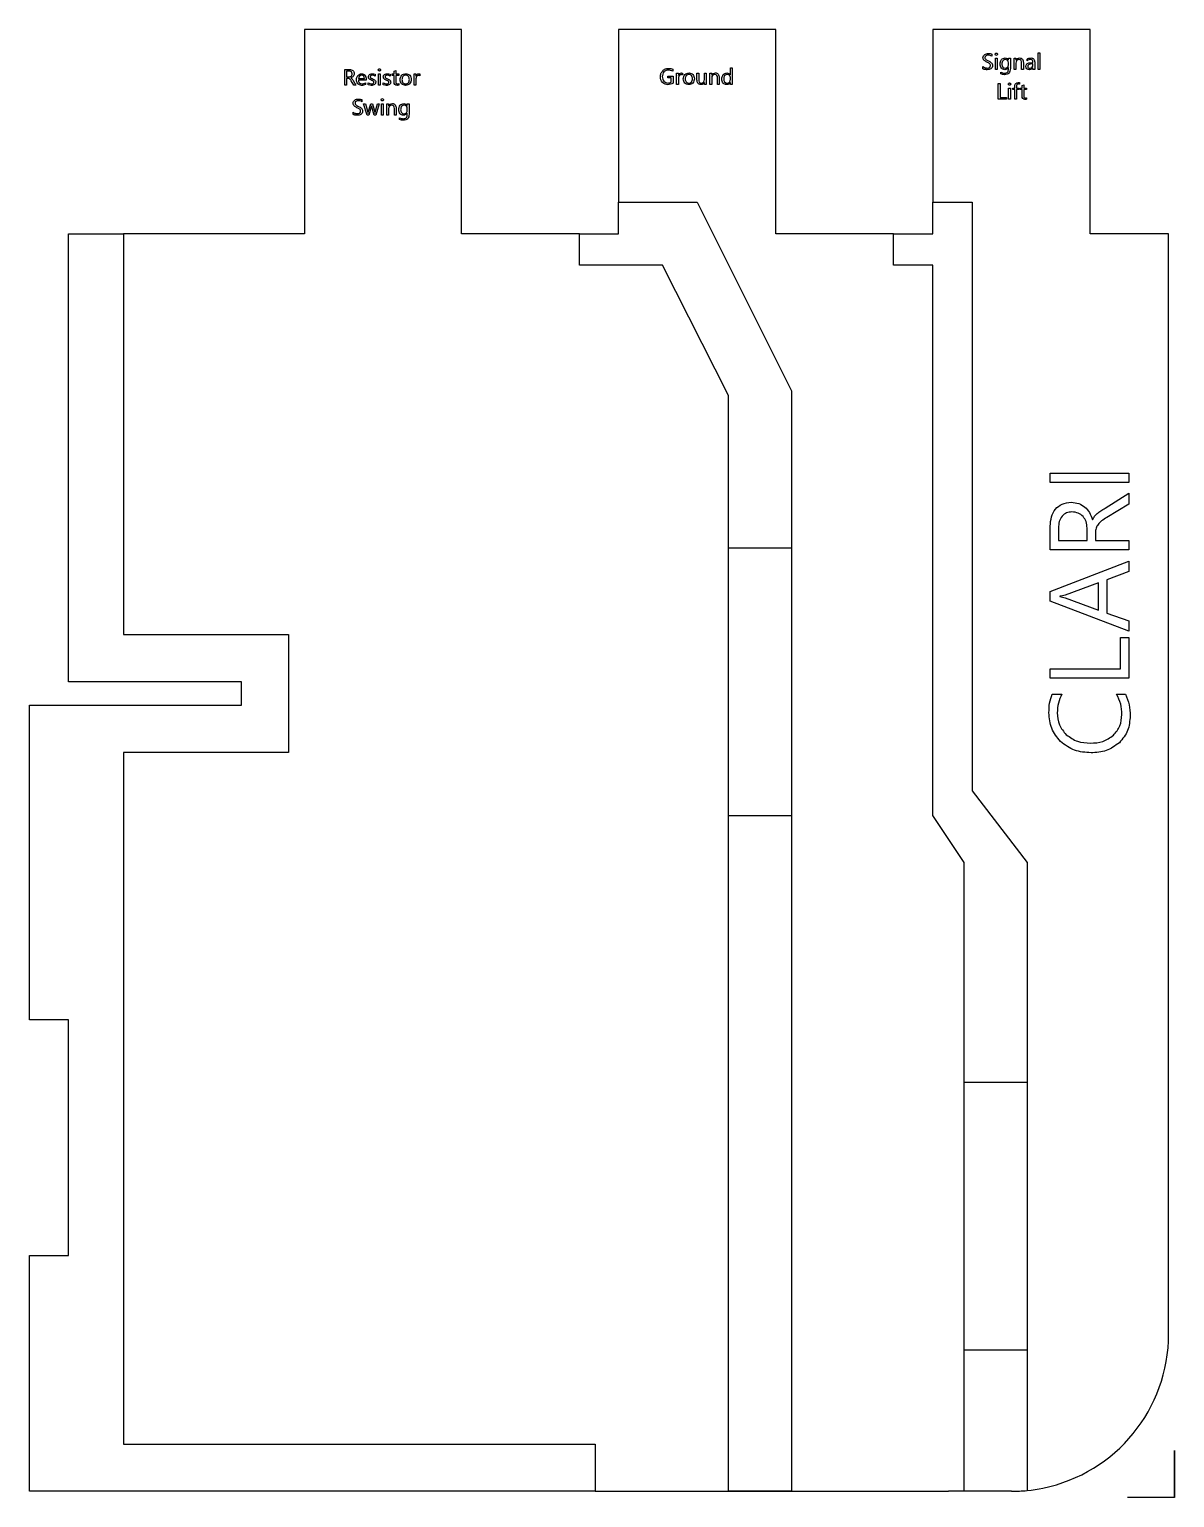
# Model space of a CAD drawing. Header units: millimetres. Extents: x 6 to 20.8, y 5.4 to 14.8.
# Drawn here: x 13.54 to 20.83, y 5.39 to 14.73 of the extents above; entities that cross this region are included whole.
import ezdxf

# ---------------------------------------------------------------- set-up
doc = ezdxf.new("R2010")
doc.units = ezdxf.units.MM
doc.layers.add('CUT', color=1, linetype='Continuous')
doc.layers.add('RASTER', color=82, linetype='Continuous')

msp = doc.modelspace()

# ---------------------------------------------------------------- linework, layer by layer
at = {"layer": 'CUT', "linetype": 'Continuous', "lineweight": 25}
for p, q in [((15.2898, 14.7314), (15.2898, 13.4314)), ((16.2898, 14.7314), (15.2898, 14.7314)), ((16.2898, 13.4314), (16.2898, 14.7314)), ((17.2898, 14.7314), (17.2898, 13.6314)), ((18.2898, 14.7314), (17.2898, 14.7314)), ((18.2898, 13.4314), (18.2898, 14.7314)), ((19.2898, 14.7314), (19.2898, 13.6314)), ((20.2898, 14.7314), (19.2898, 14.7314)), ((20.2898, 13.4314), (20.2898, 14.7314)), ((17.2898, 13.4314), (17.2898, 13.6314)), ((19.2898, 13.4314), (19.2898, 13.6314)), ((13.7898, 10.5814), (13.7898, 13.4314)), ((13.7898, 13.4314), (14.1398, 13.4314)), ((15.2898, 13.4314), (14.1398, 13.4314)), ((17.0398, 13.4314), (16.2898, 13.4314)), ((17.0398, 13.4314), (17.2898, 13.4314)), ((19.0398, 13.4314), (18.2898, 13.4314)), ((19.0398, 13.4314), (19.2898, 13.4314)), ((20.7898, 13.4314), (20.2898, 13.4314)), ((20.7898, 6.4314), (20.7898, 13.4314)), ((17.9898, 9.7314), (17.9898, 11.4314)), ((18.3898, 11.4314), (17.9898, 11.4314)), ((18.3898, 11.4314), (18.3898, 9.7314)), ((14.8898, 10.5814), (13.7898, 10.5814)), ((14.8898, 10.4314), (14.8898, 10.5814)), ((13.5398, 10.4314), (14.8898, 10.4314)), ((13.5398, 8.4314), (13.5398, 10.4314)), ((17.9898, 9.7314), (18.3898, 9.7314)), ((13.7898, 8.4314), (13.5398, 8.4314)), ((13.7898, 6.9314), (13.7898, 8.4314)), ((19.4898, 6.3314), (19.4898, 8.0314)), ((19.8898, 8.0314), (19.4898, 8.0314)), ((19.8898, 8.0314), (19.8898, 6.3314)), ((13.5398, 6.9314), (13.7898, 6.9314)), ((13.5398, 5.4314), (13.5398, 6.9314)), ((19.4898, 6.3314), (19.8898, 6.3314)), ((17.1398, 5.4314), (13.5398, 5.4314)), ((17.1398, 5.4314), (19.3898, 5.4314)), ((19.7898, 5.4314), (19.3898, 5.4314))]:
    msp.add_line(p, q, dxfattribs=at)
at = {"layer": 'CUT'}
for q in [(20.8282, 5.6911), (20.5282, 5.3911)]:
    msp.add_line((20.8282, 5.3911), q, dxfattribs=at)
at = {"layer": 'CUT', "linetype": 'Continuous', "lineweight": 25}
for start, end in [(281.53696, 0), (270, 281.53696)]:
    msp.add_arc((19.7898, 6.4314), 1, start, end, dxfattribs=at)
at = {"layer": 'RASTER', "linetype": 'Continuous', "lineweight": 25}
for p, q in [((19.6649, 14.5745), (19.6649, 14.5613)), ((19.9596, 14.4763), (19.9597, 14.582)), ((19.9597, 14.582), (19.9711, 14.582)), ((19.9711, 14.582), (19.9711, 14.4763)), ((17.6347, 14.4776), (17.6348, 14.4646)), ((18.0011, 14.4872), (18.0125, 14.4872)), ((18.0011, 14.443), (18.0011, 14.4872)), ((18.0125, 14.4872), (18.0126, 14.3815)), ((19.6085, 14.4804), (19.6085, 14.4942)), ((19.6875, 14.4764), (19.6875, 14.5478)), ((19.6875, 14.5478), (19.6989, 14.5478)), ((19.6989, 14.5478), (19.6989, 14.4764)), ((19.7716, 14.5477), (19.783, 14.5477)), ((19.7716, 14.5378), (19.7716, 14.5477)), ((19.7716, 14.5086), (19.7716, 14.5192)), ((19.7716, 14.4805), (19.7716, 14.4883)), ((19.783, 14.5477), (19.783, 14.4821)), ((19.8062, 14.5477), (19.8176, 14.5477)), ((19.8062, 14.4763), (19.8062, 14.5477)), ((19.8176, 14.5477), (19.8176, 14.5359)), ((19.8176, 14.5171), (19.8176, 14.4763)), ((19.854, 14.4763), (19.854, 14.517)), ((19.8654, 14.52), (19.8654, 14.4763)), ((19.8887, 14.531), (19.8887, 14.5427)), ((19.9053, 14.5186), (19.9267, 14.5216)), ((19.9267, 14.5124), (19.9094, 14.5101)), ((19.9267, 14.5053), (19.9267, 14.5124)), ((19.9267, 14.4763), (19.9267, 14.4875)), ((19.9381, 14.5227), (19.9381, 14.4763)), ((15.5466, 14.4763), (15.5764, 14.4763)), ((15.5466, 14.3763), (15.5466, 14.4763)), ((15.5583, 14.4657), (15.5583, 14.4295)), ((15.5743, 14.4657), (15.5583, 14.4657)), ((15.5583, 14.4295), (15.5742, 14.4295)), ((15.5583, 14.4189), (15.5583, 14.3763)), ((15.5679, 14.4189), (15.5583, 14.4189)), ((15.6043, 14.3763), (15.5876, 14.4044)), ((15.5995, 14.4064), (15.6182, 14.3763)), ((15.6839, 14.4092), (15.6334, 14.4092)), ((15.6336, 14.4189), (15.6721, 14.4189)), ((15.6789, 14.3922), (15.6789, 14.3815)), ((15.6839, 14.4152), (15.6839, 14.4092)), ((15.6968, 14.3789), (15.6968, 14.3912)), ((15.7409, 14.4462), (15.7409, 14.4346)), ((15.7618, 14.3763), (15.7618, 14.4477)), ((15.7618, 14.4477), (15.7732, 14.4477)), ((15.7732, 14.4477), (15.7732, 14.3763)), ((15.792, 14.3789), (15.792, 14.3912)), ((15.8361, 14.4462), (15.8361, 14.4346)), ((15.8484, 14.4477), (15.8606, 14.4477)), ((15.8484, 14.438), (15.8484, 14.4477)), ((15.8606, 14.438), (15.8484, 14.438)), ((15.8606, 14.4652), (15.8721, 14.4689)), ((15.8606, 14.4477), (15.8606, 14.4652)), ((15.8606, 14.3957), (15.8606, 14.438)), ((15.8721, 14.4689), (15.8721, 14.4477)), ((15.8721, 14.4477), (15.8901, 14.4477)), ((15.8721, 14.438), (15.8721, 14.3977)), ((15.8901, 14.438), (15.8721, 14.438)), ((15.8901, 14.4477), (15.8901, 14.438)), ((15.8901, 14.3868), (15.8901, 14.377)), ((15.9879, 14.4477), (15.9993, 14.4477)), ((15.9879, 14.3763), (15.9879, 14.4477)), ((15.9993, 14.4477), (15.9993, 14.433)), ((15.9993, 14.4127), (15.9993, 14.3763)), ((16.0251, 14.448), (16.0251, 14.4362)), ((17.6032, 14.4228), (17.6032, 14.4334)), ((17.6032, 14.4334), (17.6368, 14.4334)), ((17.6251, 14.4228), (17.6032, 14.4228)), ((17.6251, 14.3948), (17.6251, 14.4228)), ((17.6368, 14.4334), (17.6368, 14.3881)), ((17.6585, 14.4527), (17.6699, 14.4527)), ((17.6585, 14.3813), (17.6585, 14.4527)), ((17.6699, 14.4527), (17.6699, 14.438)), ((17.6699, 14.4177), (17.67, 14.3813)), ((17.6957, 14.453), (17.6957, 14.4411)), ((17.7884, 14.4528), (17.7998, 14.4528)), ((17.7884, 14.4101), (17.7884, 14.4528)), ((17.7998, 14.4528), (17.7998, 14.4119)), ((17.8362, 14.4528), (17.8477, 14.4528)), ((17.8363, 14.4117), (17.8362, 14.4528)), ((17.8363, 14.3814), (17.8363, 14.3927)), ((17.8477, 14.4528), (17.8477, 14.3814)), ((17.8707, 14.4528), (17.8822, 14.4528)), ((17.8708, 14.3814), (17.8707, 14.4528)), ((17.8822, 14.4528), (17.8822, 14.441)), ((17.8822, 14.4222), (17.8822, 14.3814)), ((17.9186, 14.3815), (17.9186, 14.4222)), ((17.93, 14.4251), (17.9301, 14.3815)), ((18.0011, 14.4138), (18.0011, 14.4243)), ((18.0011, 14.3815), (18.0011, 14.3937)), ((19.6989, 14.4764), (19.6875, 14.4764)), ((19.7057, 14.3864), (19.7174, 14.3864)), ((19.7057, 14.2864), (19.7057, 14.3864)), ((19.7174, 14.3864), (19.7174, 14.297)), ((19.7222, 14.4478), (19.7222, 14.4592)), ((19.8176, 14.4763), (19.8062, 14.4763)), ((19.8413, 14.3924), (19.8412, 14.382)), ((19.8654, 14.4763), (19.854, 14.4763)), ((19.9381, 14.4763), (19.9267, 14.4763)), ((19.9711, 14.4763), (19.9596, 14.4763)), ((15.5583, 14.3763), (15.5466, 14.3763)), ((15.6182, 14.3763), (15.6043, 14.3763)), ((15.7732, 14.3763), (15.7618, 14.3763)), ((15.9993, 14.3763), (15.9879, 14.3763)), ((17.67, 14.3813), (17.6585, 14.3813)), ((17.8477, 14.3814), (17.8363, 14.3814)), ((17.8822, 14.3814), (17.8708, 14.3814)), ((17.9301, 14.3815), (17.9186, 14.3815)), ((18.0126, 14.3815), (18.0011, 14.3815)), ((19.7174, 14.297), (19.7575, 14.297)), ((19.7575, 14.297), (19.7575, 14.2864)), ((19.7714, 14.2864), (19.7714, 14.3578)), ((19.7714, 14.3578), (19.7828, 14.3578)), ((19.7828, 14.3578), (19.7828, 14.2864)), ((19.7981, 14.3578), (19.8103, 14.3578)), ((19.7981, 14.348), (19.7981, 14.3578)), ((19.8103, 14.348), (19.7981, 14.348)), ((19.8103, 14.3578), (19.8103, 14.3694)), ((19.8103, 14.2864), (19.8103, 14.348)), ((19.8217, 14.3688), (19.8216, 14.3578)), ((19.8216, 14.3578), (19.8384, 14.3578)), ((19.8216, 14.348), (19.8216, 14.2864)), ((19.8384, 14.348), (19.8216, 14.348)), ((19.8384, 14.3578), (19.8384, 14.348)), ((19.8447, 14.3578), (19.8569, 14.3578)), ((19.8447, 14.348), (19.8447, 14.3578)), ((19.8569, 14.348), (19.8447, 14.348)), ((19.8569, 14.3752), (19.8684, 14.3789)), ((19.8569, 14.3578), (19.8569, 14.3752)), ((19.8569, 14.3057), (19.8569, 14.348)), ((19.8684, 14.3789), (19.8684, 14.3578)), ((19.8684, 14.3578), (19.8864, 14.3578)), ((19.8684, 14.348), (19.8684, 14.3078)), ((19.8864, 14.348), (19.8684, 14.348)), ((19.8863, 14.2968), (19.8863, 14.287)), ((19.8864, 14.3578), (19.8864, 14.348)), ((15.5998, 14.1904), (15.5998, 14.2042)), ((15.6562, 14.2845), (15.6562, 14.2713)), ((15.667, 14.2578), (15.679, 14.2578)), ((15.6886, 14.1864), (15.667, 14.2578)), ((15.679, 14.2578), (15.6938, 14.2041)), ((15.6948, 14.1977), (15.6953, 14.1977)), ((15.6966, 14.2042), (15.713, 14.2578)), ((15.716, 14.2376), (15.7001, 14.1864)), ((15.713, 14.2578), (15.7235, 14.2578)), ((15.7336, 14.1864), (15.7189, 14.2375)), ((15.7235, 14.2578), (15.7383, 14.2039)), ((15.7393, 14.1975), (15.7399, 14.1975)), ((15.7411, 14.2039), (15.7556, 14.2578)), ((15.7669, 14.2578), (15.7455, 14.1864)), ((15.7556, 14.2578), (15.7669, 14.2578)), ((15.7801, 14.1864), (15.7801, 14.2578)), ((15.7801, 14.2578), (15.7916, 14.2578)), ((15.7916, 14.2578), (15.7916, 14.1864)), ((15.8147, 14.2578), (15.8262, 14.2578)), ((15.8147, 14.1864), (15.8147, 14.2578)), ((15.8262, 14.2578), (15.8262, 14.2459)), ((15.8262, 14.2271), (15.8262, 14.1864)), ((15.8626, 14.1864), (15.8626, 14.2271)), ((15.874, 14.23), (15.874, 14.1864)), ((15.9451, 14.2578), (15.9565, 14.2578)), ((15.9451, 14.2479), (15.9451, 14.2578)), ((15.9451, 14.2187), (15.9451, 14.2292)), ((15.9451, 14.1906), (15.9451, 14.1984)), ((15.9565, 14.2578), (15.9565, 14.1921)), ((19.7575, 14.2864), (19.7057, 14.2864)), ((19.7828, 14.2864), (19.7714, 14.2864)), ((19.8216, 14.2864), (19.8103, 14.2864)), ((15.7001, 14.1864), (15.6886, 14.1864)), ((15.7455, 14.1864), (15.7336, 14.1864)), ((15.7916, 14.1864), (15.7801, 14.1864)), ((15.8262, 14.1864), (15.8147, 14.1864)), ((15.874, 14.1864), (15.8626, 14.1864)), ((15.8957, 14.1578), (15.8957, 14.1692)), ((17.2898, 13.6314), (17.7898, 13.6314)), ((17.2898, 13.4314), (17.2898, 13.6314)), ((17.7898, 13.6314), (18.3898, 12.4314)), ((19.2898, 13.6314), (19.5398, 13.6314)), ((19.2898, 13.4314), (19.2898, 13.6314)), ((19.5398, 13.6314), (19.5398, 9.888)), ((13.7898, 10.5814), (13.7898, 13.4314)), ((13.7898, 13.4314), (14.1398, 13.4314)), ((14.1398, 13.4314), (14.1398, 10.8814)), ((17.0398, 13.2314), (17.0398, 13.4314)), ((17.0398, 13.4314), (17.2898, 13.4314)), ((19.0398, 13.2314), (19.0398, 13.4314)), ((19.0398, 13.4314), (19.2898, 13.4314)), ((17.568, 13.2314), (17.0398, 13.2314)), ((17.9898, 12.4028), (17.568, 13.2314)), ((19.2898, 13.2314), (19.0398, 13.2314)), ((19.2898, 9.7314), (19.2898, 13.2314)), ((18.3898, 12.4314), (18.3898, 11.4314)), ((17.9898, 9.4314), (17.9898, 12.4028)), ((20.0367, 11.9072), (20.5367, 11.9072)), ((20.0367, 11.8487), (20.0367, 11.9072)), ((20.5367, 11.9072), (20.5367, 11.8487)), ((20.5367, 11.8487), (20.0367, 11.8487)), ((20.3864, 11.6862), (20.5367, 11.78)), ((20.5367, 11.78), (20.5367, 11.7102)), ((20.5367, 11.7102), (20.3965, 11.6265)), ((20.3045, 11.6119), (20.3059, 11.6119)), ((20.0367, 11.4215), (20.0367, 11.5708)), ((20.0897, 11.5603), (20.0897, 11.4801)), ((20.271, 11.4801), (20.271, 11.5596)), ((20.324, 11.5282), (20.324, 11.4801)), ((18.3898, 11.4314), (18.3898, 9.7314)), ((20.5367, 11.4215), (20.0367, 11.4215)), ((20.0897, 11.4801), (20.271, 11.4801)), ((20.324, 11.4801), (20.5367, 11.4801)), ((20.5367, 11.4801), (20.5367, 11.4215)), ((20.0367, 11.1555), (20.5367, 11.348)), ((20.5367, 11.348), (20.5367, 11.2831)), ((20.3439, 11.2109), (20.1308, 11.1325)), ((20.3439, 11.0376), (20.3439, 11.2109)), ((20.5367, 11.2831), (20.3965, 11.2301)), ((20.3965, 11.2301), (20.3965, 11.0181)), ((20.0367, 11.0948), (20.0367, 11.1555)), ((20.0974, 11.1248), (20.0974, 11.1234)), ((20.1308, 11.1154), (20.3439, 11.0376)), ((20.5367, 10.903), (20.0367, 11.0948)), ((20.3965, 11.0181), (20.5367, 10.9683)), ((20.5367, 10.9683), (20.5367, 10.903)), ((14.1398, 10.8814), (15.1898, 10.8814)), ((15.1898, 10.8814), (15.1898, 10.1314)), ((20.4837, 10.8636), (20.5367, 10.8636)), ((20.4837, 10.6628), (20.4837, 10.8636)), ((20.5367, 10.8636), (20.5367, 10.6042)), ((20.0367, 10.6628), (20.4837, 10.6628)), ((20.0367, 10.6042), (20.0367, 10.6628)), ((14.8898, 10.5814), (13.7898, 10.5814)), ((14.8898, 10.4314), (14.8898, 10.5814)), ((20.5367, 10.6042), (20.0367, 10.6042)), ((20.0489, 10.5024), (20.1113, 10.5024)), ((20.4589, 10.5024), (20.5158, 10.5024)), ((13.5398, 10.4314), (14.8898, 10.4314)), ((13.5398, 8.4314), (13.5398, 10.4314)), ((14.1398, 10.1314), (14.1398, 5.7314)), ((15.1898, 10.1314), (14.1398, 10.1314)), ((19.5398, 9.888), (19.8898, 9.4314)), ((18.3898, 9.7314), (18.3898, 5.4314)), ((19.4898, 9.4314), (19.2898, 9.7314)), ((17.9898, 5.4314), (17.9898, 9.4314)), ((19.4898, 5.4314), (19.4898, 9.4314)), ((19.8898, 9.4314), (19.8898, 5.4364)), ((13.7898, 8.4314), (13.5398, 8.4314)), ((13.7898, 6.9314), (13.7898, 8.4314)), ((13.5398, 6.9314), (13.7898, 6.9314)), ((13.5398, 5.4314), (13.5398, 6.9314)), ((14.1398, 5.7314), (17.1398, 5.7314)), ((17.1398, 5.7314), (17.1398, 5.4314)), ((17.1398, 5.4314), (13.5398, 5.4314)), ((18.3898, 5.4314), (17.9898, 5.4314)), ((19.7898, 5.4314), (19.4898, 5.4314))]:
    msp.add_line(p, q, dxfattribs=at)
at = {"layer": 'RASTER'}
for p, q in [((20.8282, 5.6911), (20.8282, 5.3911)), ((20.8282, 5.3911), (20.5282, 5.3911))]:
    msp.add_line(p, q, dxfattribs=at)
at = {"layer": 'RASTER', "linetype": 'Continuous', "lineweight": 25}
msp.add_arc((19.7898, 6.4314), 1, 270, 275.73917, dxfattribs=at)
for points in [[(19.6116, 14.5632), (19.6138, 14.5664), (19.6164, 14.5692), (19.6195, 14.5716)], [(19.6195, 14.5716), (19.623, 14.5737), (19.6267, 14.5753), (19.6306, 14.5764)], [(19.6306, 14.5764), (19.6348, 14.5774), (19.6391, 14.5779), (19.6433, 14.578)], [(19.6433, 14.578), (19.6507, 14.578), (19.658, 14.5769), (19.6649, 14.5745)], [(19.686, 14.5733), (19.6861, 14.5753), (19.6868, 14.5771), (19.6881, 14.5786)], [(19.6881, 14.568), (19.6868, 14.5695), (19.6861, 14.5713), (19.686, 14.5733)], [(19.6881, 14.5786), (19.6896, 14.5799), (19.6914, 14.5806), (19.6933, 14.5807)], [(19.6933, 14.5807), (19.6953, 14.5806), (19.6971, 14.5799), (19.6987, 14.5786)], [(19.6987, 14.5786), (19.7, 14.5771), (19.7007, 14.5753), (19.7009, 14.5733)], [(19.7009, 14.5733), (19.7007, 14.5713), (19.7, 14.5696), (19.6987, 14.5681)], [(15.7602, 14.4733), (15.7604, 14.4753), (15.7611, 14.477), (15.7624, 14.4786)], [(15.7624, 14.4786), (15.7639, 14.4798), (15.7657, 14.4806), (15.7676, 14.4807)], [(15.7676, 14.4807), (15.7696, 14.4806), (15.7714, 14.4798), (15.773, 14.4786)], [(15.773, 14.4786), (15.7743, 14.4771), (15.775, 14.4753), (15.7751, 14.4733)], [(17.6073, 14.4829), (17.6168, 14.4826), (17.6259, 14.4809), (17.6347, 14.4776)], [(19.6085, 14.4942), (19.6102, 14.4928), (19.6121, 14.4915), (19.6141, 14.4905)], [(19.6137, 14.478), (19.6118, 14.4786), (19.6101, 14.4794), (19.6085, 14.4804)], [(19.6086, 14.5513), (19.6088, 14.5555), (19.6098, 14.5595), (19.6116, 14.5632)], [(19.6105, 14.5416), (19.6094, 14.5447), (19.6087, 14.548), (19.6086, 14.5513)], [(19.6158, 14.5342), (19.6137, 14.5364), (19.6119, 14.5389), (19.6105, 14.5416)], [(19.6205, 14.4762), (19.6182, 14.4767), (19.6159, 14.4773), (19.6137, 14.478)], [(19.6141, 14.4905), (19.6164, 14.4894), (19.6187, 14.4884), (19.6211, 14.4876)], [(19.6237, 14.5282), (19.6209, 14.53), (19.6182, 14.5319), (19.6158, 14.5342)], [(19.6228, 14.5594), (19.6216, 14.5572), (19.621, 14.5548), (19.6209, 14.5524)], [(19.6209, 14.5524), (19.621, 14.5501), (19.6214, 14.5479), (19.6223, 14.5458)], [(19.6211, 14.4876), (19.6235, 14.4869), (19.626, 14.4863), (19.6285, 14.4859)], [(19.6223, 14.5458), (19.6235, 14.5438), (19.6249, 14.5421), (19.6265, 14.5407)], [(19.6277, 14.564), (19.6258, 14.5627), (19.6241, 14.5612), (19.6228, 14.5594)], [(19.6334, 14.5228), (19.6301, 14.5245), (19.6269, 14.5263), (19.6237, 14.5282)], [(19.6265, 14.5407), (19.6287, 14.539), (19.631, 14.5375), (19.6333, 14.5362)], [(19.6345, 14.5666), (19.6321, 14.5661), (19.6298, 14.5652), (19.6277, 14.564)], [(19.6285, 14.4859), (19.6307, 14.4855), (19.633, 14.4853), (19.6353, 14.4852)], [(19.6333, 14.5362), (19.6364, 14.5346), (19.6395, 14.533), (19.6426, 14.5315)], [(19.6427, 14.518), (19.6396, 14.5196), (19.6365, 14.5212), (19.6334, 14.5228)], [(19.6422, 14.5674), (19.6396, 14.5674), (19.637, 14.5671), (19.6345, 14.5666)], [(19.6353, 14.4852), (19.641, 14.4853), (19.6464, 14.4866), (19.6515, 14.4892)], [(19.6649, 14.5613), (19.6578, 14.5651), (19.6502, 14.5671), (19.6422, 14.5674)], [(19.6426, 14.5315), (19.646, 14.5297), (19.6494, 14.5278), (19.6528, 14.5259)], [(19.6501, 14.5133), (19.6477, 14.515), (19.6453, 14.5166), (19.6427, 14.518)], [(19.6584, 14.4808), (19.6548, 14.4787), (19.651, 14.4772), (19.647, 14.4761)], [(19.655, 14.5078), (19.6536, 14.5099), (19.652, 14.5117), (19.6501, 14.5133)], [(19.6515, 14.4892), (19.6547, 14.4924), (19.6564, 14.4963), (19.6568, 14.5008)], [(19.6528, 14.5259), (19.6557, 14.524), (19.6586, 14.5218), (19.6612, 14.5194)], [(19.6568, 14.5008), (19.6567, 14.5032), (19.6561, 14.5056), (19.655, 14.5078)], [(19.6662, 14.4891), (19.6641, 14.4858), (19.6615, 14.4831), (19.6584, 14.4808)], [(19.6612, 14.5194), (19.6634, 14.517), (19.6654, 14.5144), (19.6669, 14.5115)], [(19.6691, 14.5016), (19.6689, 14.4972), (19.668, 14.4931), (19.6662, 14.4891)], [(19.6669, 14.5115), (19.6682, 14.5083), (19.6689, 14.505), (19.6691, 14.5016)], [(19.6933, 14.5659), (19.6914, 14.5661), (19.6896, 14.5668), (19.6881, 14.568)], [(19.6987, 14.5681), (19.6971, 14.5668), (19.6953, 14.5661), (19.6933, 14.5659)], [(19.7172, 14.5098), (19.7176, 14.5202), (19.7204, 14.5299), (19.7259, 14.5387)], [(19.7253, 14.4842), (19.7202, 14.4919), (19.7176, 14.5005), (19.7172, 14.5098)], [(19.7467, 14.4747), (19.7385, 14.4754), (19.7313, 14.4785), (19.7253, 14.4842)], [(19.7259, 14.5387), (19.7326, 14.5451), (19.7406, 14.5487), (19.7499, 14.5494)], [(19.7349, 14.5321), (19.731, 14.5255), (19.7292, 14.5182), (19.7289, 14.5105)], [(19.7289, 14.5105), (19.7292, 14.5036), (19.731, 14.4973), (19.7346, 14.4914)], [(19.7346, 14.4914), (19.7389, 14.4872), (19.7439, 14.4849), (19.7499, 14.4843)], [(19.7515, 14.5398), (19.745, 14.5392), (19.7395, 14.5367), (19.7349, 14.5321)], [(19.7713, 14.4883), (19.7651, 14.4803), (19.7569, 14.4758), (19.7467, 14.4747)], [(19.7499, 14.5494), (19.7587, 14.5486), (19.7658, 14.5447), (19.7713, 14.5378)], [(19.7499, 14.4843), (19.7559, 14.4848), (19.7611, 14.4871), (19.7655, 14.4911)], [(19.7658, 14.5337), (19.7617, 14.5373), (19.7569, 14.5393), (19.7515, 14.5398)], [(19.7655, 14.4911), (19.7692, 14.4964), (19.7712, 14.5022), (19.7716, 14.5086)], [(19.7716, 14.5192), (19.7711, 14.5246), (19.7692, 14.5294), (19.7658, 14.5337)], [(19.8232, 14.5333), (19.8198, 14.5284), (19.818, 14.523), (19.8176, 14.5171)], [(19.8179, 14.5359), (19.8238, 14.5437), (19.8316, 14.5482), (19.8413, 14.5494)], [(19.8374, 14.5398), (19.8319, 14.5392), (19.8272, 14.5371), (19.8232, 14.5333)], [(19.8413, 14.5494), (19.8482, 14.5489), (19.8542, 14.5465), (19.8592, 14.5418)], [(19.8592, 14.5418), (19.8633, 14.5351), (19.8652, 14.5278), (19.8654, 14.52)], [(19.8877, 14.4803), (19.8841, 14.4846), (19.8821, 14.4896), (19.8817, 14.4953)], [(19.9044, 14.4746), (19.8983, 14.4749), (19.8927, 14.4767), (19.8877, 14.4803)], [(19.8887, 14.5427), (19.8963, 14.5467), (19.9044, 14.5489), (19.9129, 14.5494)], [(19.912, 14.5398), (19.9034, 14.539), (19.8956, 14.536), (19.8887, 14.531)], [(19.8974, 14.5061), (19.8948, 14.5034), (19.8935, 14.5), (19.8934, 14.4961)], [(19.8934, 14.4961), (19.8937, 14.4928), (19.8949, 14.49), (19.8971, 14.4876)], [(19.8971, 14.4876), (19.9001, 14.4855), (19.9034, 14.4844), (19.9071, 14.4843)], [(19.9094, 14.5101), (19.9052, 14.5094), (19.9012, 14.5081), (19.8974, 14.5061)], [(19.9264, 14.4875), (19.9209, 14.48), (19.9136, 14.4757), (19.9044, 14.4746)], [(19.9071, 14.4843), (19.9124, 14.4847), (19.9171, 14.4867), (19.9211, 14.4902)], [(19.9211, 14.4902), (19.9245, 14.4947), (19.9263, 14.4997), (19.9267, 14.5053)], [(15.5738, 14.4181), (15.5719, 14.4186), (15.5699, 14.4188), (15.5679, 14.4189)], [(15.5787, 14.4155), (15.5772, 14.4166), (15.5755, 14.4174), (15.5738, 14.4181)], [(15.5742, 14.4295), (15.5769, 14.4296), (15.5796, 14.43), (15.5823, 14.4308)], [(15.5893, 14.4612), (15.5848, 14.4641), (15.5797, 14.4655), (15.5743, 14.4657)], [(15.5764, 14.4763), (15.5805, 14.4762), (15.5845, 14.4757), (15.5885, 14.4747)], [(15.5831, 14.411), (15.5818, 14.4127), (15.5803, 14.4142), (15.5787, 14.4155)], [(15.5823, 14.4308), (15.5846, 14.4317), (15.5868, 14.433), (15.5887, 14.4346)], [(15.5876, 14.4044), (15.5862, 14.4067), (15.5847, 14.4089), (15.5831, 14.411)], [(15.5938, 14.4265), (15.5909, 14.4249), (15.5878, 14.4237), (15.5846, 14.4228)], [(15.5846, 14.4225), (15.5862, 14.4218), (15.5876, 14.4209), (15.589, 14.42)], [(15.5885, 14.4747), (15.592, 14.4735), (15.5952, 14.4719), (15.5981, 14.4697)], [(15.5887, 14.4346), (15.5905, 14.4364), (15.5919, 14.4384), (15.593, 14.4407)], [(15.589, 14.42), (15.5903, 14.4189), (15.5914, 14.4178), (15.5925, 14.4166)], [(15.5945, 14.4487), (15.5942, 14.4535), (15.5925, 14.4577), (15.5893, 14.4612)], [(15.5925, 14.4166), (15.5937, 14.4151), (15.5948, 14.4137), (15.5958, 14.4121)], [(15.593, 14.4407), (15.5939, 14.4433), (15.5944, 14.446), (15.5945, 14.4487)], [(15.6008, 14.4323), (15.5987, 14.4301), (15.5964, 14.4282), (15.5938, 14.4265)], [(15.5958, 14.4121), (15.5971, 14.4102), (15.5983, 14.4083), (15.5995, 14.4064)], [(15.5981, 14.4697), (15.6007, 14.4673), (15.6029, 14.4645), (15.6045, 14.4614)], [(15.6052, 14.4401), (15.6041, 14.4373), (15.6026, 14.4347), (15.6008, 14.4323)], [(15.6045, 14.4614), (15.6059, 14.4576), (15.6067, 14.4537), (15.6068, 14.4497)], [(15.6068, 14.4497), (15.6067, 14.4464), (15.6062, 14.4432), (15.6052, 14.4401)], [(15.6216, 14.4118), (15.6222, 14.4217), (15.6253, 14.4308), (15.631, 14.4389)], [(15.6302, 14.3844), (15.6247, 14.3926), (15.622, 14.4018), (15.6216, 14.4118)], [(15.654, 14.3747), (15.645, 14.3753), (15.637, 14.3785), (15.6302, 14.3844)], [(15.631, 14.4389), (15.6377, 14.445), (15.6455, 14.4485), (15.6545, 14.4494)], [(15.6334, 14.4092), (15.6339, 14.4024), (15.6359, 14.3963), (15.6399, 14.3908)], [(15.6406, 14.434), (15.637, 14.4295), (15.6347, 14.4245), (15.6336, 14.4189)], [(15.6399, 14.3908), (15.6448, 14.3868), (15.6504, 14.3847), (15.6567, 14.3843)], [(15.6543, 14.4398), (15.6491, 14.4393), (15.6445, 14.4374), (15.6406, 14.434)], [(15.6674, 14.4343), (15.6637, 14.4376), (15.6593, 14.4394), (15.6543, 14.4398)], [(15.6545, 14.4494), (15.6628, 14.4488), (15.6701, 14.4459), (15.6762, 14.4403)], [(15.6567, 14.3843), (15.6648, 14.385), (15.6722, 14.3877), (15.6789, 14.3922)], [(15.6721, 14.4189), (15.6719, 14.4244), (15.6704, 14.4296), (15.6674, 14.4343)], [(15.6762, 14.4403), (15.6811, 14.4327), (15.6835, 14.4243), (15.6839, 14.4152)], [(15.6968, 14.3912), (15.7031, 14.3872), (15.71, 14.3849), (15.7174, 14.3843)], [(15.697, 14.4288), (15.6971, 14.4319), (15.6979, 14.4349), (15.6993, 14.4377)], [(15.6982, 14.4216), (15.6974, 14.4239), (15.697, 14.4263), (15.697, 14.4288)], [(15.7018, 14.4161), (15.7003, 14.4178), (15.6991, 14.4196), (15.6982, 14.4216)], [(15.6993, 14.4377), (15.701, 14.4402), (15.703, 14.4423), (15.7054, 14.4441)], [(15.7078, 14.4118), (15.7057, 14.413), (15.7037, 14.4145), (15.7018, 14.4161)], [(15.7054, 14.4441), (15.7082, 14.4458), (15.7111, 14.4471), (15.7142, 14.4481)], [(15.7162, 14.408), (15.7133, 14.4091), (15.7105, 14.4104), (15.7078, 14.4118)], [(15.7097, 14.4338), (15.7091, 14.4325), (15.7088, 14.4312), (15.7087, 14.4297)], [(15.7087, 14.4297), (15.7087, 14.4281), (15.7091, 14.4266), (15.7097, 14.4251)], [(15.7126, 14.437), (15.7114, 14.4361), (15.7105, 14.435), (15.7097, 14.4338)], [(15.7097, 14.4251), (15.7105, 14.4238), (15.7115, 14.4227), (15.7127, 14.4217)], [(15.717, 14.4391), (15.7154, 14.4386), (15.7139, 14.4379), (15.7126, 14.437)], [(15.7127, 14.4217), (15.7142, 14.4207), (15.7157, 14.4198), (15.7174, 14.4191)], [(15.7142, 14.4481), (15.7175, 14.4489), (15.7209, 14.4493), (15.7243, 14.4494)], [(15.7225, 14.4054), (15.7204, 14.4063), (15.7183, 14.4072), (15.7162, 14.408)], [(15.7228, 14.4398), (15.7208, 14.4397), (15.7189, 14.4395), (15.717, 14.4391)], [(15.7174, 14.4191), (15.7195, 14.4182), (15.7216, 14.4173), (15.7238, 14.4165)], [(15.7277, 14.4027), (15.7261, 14.4038), (15.7243, 14.4047), (15.7225, 14.4054)], [(15.7409, 14.4346), (15.7353, 14.4377), (15.7292, 14.4394), (15.7228, 14.4398)], [(15.7238, 14.4165), (15.7266, 14.4154), (15.7295, 14.4141), (15.7323, 14.4128)], [(15.7243, 14.4494), (15.73, 14.4492), (15.7355, 14.4482), (15.7409, 14.4462)], [(15.7312, 14.3992), (15.7302, 14.4005), (15.729, 14.4017), (15.7277, 14.4027)], [(15.7325, 14.3943), (15.7324, 14.396), (15.732, 14.3977), (15.7312, 14.3992)], [(15.7323, 14.4128), (15.7345, 14.4115), (15.7367, 14.4101), (15.7387, 14.4084)], [(15.7419, 14.3862), (15.7401, 14.3837), (15.7381, 14.3816), (15.7356, 14.3797)], [(15.7387, 14.4084), (15.7403, 14.4068), (15.7417, 14.405), (15.7428, 14.4029)], [(15.7442, 14.3954), (15.744, 14.3922), (15.7433, 14.3891), (15.7419, 14.3862)], [(15.7428, 14.4029), (15.7436, 14.4005), (15.7441, 14.398), (15.7442, 14.3954)], [(15.7624, 14.468), (15.7611, 14.4695), (15.7604, 14.4713), (15.7602, 14.4733)], [(15.7676, 14.4659), (15.7657, 14.466), (15.7639, 14.4667), (15.7624, 14.468)], [(15.773, 14.468), (15.7714, 14.4668), (15.7696, 14.466), (15.7676, 14.4659)], [(15.7751, 14.4733), (15.775, 14.4713), (15.7742, 14.4695), (15.773, 14.468)], [(15.792, 14.3912), (15.7983, 14.3872), (15.8052, 14.3849), (15.8126, 14.3843)], [(15.7922, 14.4288), (15.7923, 14.4319), (15.7931, 14.4349), (15.7945, 14.4377)], [(15.7934, 14.4216), (15.7926, 14.4239), (15.7922, 14.4263), (15.7922, 14.4288)], [(15.797, 14.4161), (15.7955, 14.4178), (15.7943, 14.4196), (15.7934, 14.4216)], [(15.7945, 14.4377), (15.7962, 14.4402), (15.7982, 14.4423), (15.8006, 14.4441)], [(15.803, 14.4118), (15.8009, 14.413), (15.7988, 14.4145), (15.797, 14.4161)], [(15.8006, 14.4441), (15.8034, 14.4458), (15.8063, 14.4471), (15.8094, 14.4481)], [(15.8113, 14.408), (15.8085, 14.4091), (15.8057, 14.4104), (15.803, 14.4118)], [(15.8049, 14.4338), (15.8043, 14.4325), (15.804, 14.4312), (15.8039, 14.4297)], [(15.8039, 14.4297), (15.8039, 14.4281), (15.8043, 14.4266), (15.8049, 14.4251)], [(15.8077, 14.437), (15.8066, 14.4361), (15.8057, 14.435), (15.8049, 14.4338)], [(15.8049, 14.4251), (15.8057, 14.4238), (15.8067, 14.4227), (15.8079, 14.4217)], [(15.8122, 14.4391), (15.8106, 14.4386), (15.8091, 14.4379), (15.8077, 14.437)], [(15.8079, 14.4217), (15.8094, 14.4207), (15.8109, 14.4198), (15.8126, 14.4191)], [(15.8094, 14.4481), (15.8127, 14.4489), (15.8161, 14.4493), (15.8195, 14.4494)], [(15.8177, 14.4054), (15.8156, 14.4063), (15.8135, 14.4072), (15.8113, 14.408)], [(15.818, 14.4398), (15.816, 14.4397), (15.8141, 14.4395), (15.8122, 14.4391)], [(15.8126, 14.4191), (15.8147, 14.4182), (15.8168, 14.4173), (15.8189, 14.4165)], [(15.8229, 14.4027), (15.8212, 14.4038), (15.8195, 14.4047), (15.8177, 14.4054)], [(15.8361, 14.4346), (15.8304, 14.4377), (15.8244, 14.4394), (15.818, 14.4398)], [(15.8189, 14.4165), (15.8218, 14.4154), (15.8247, 14.4141), (15.8274, 14.4128)], [(15.8195, 14.4494), (15.8252, 14.4492), (15.8307, 14.4482), (15.8361, 14.4462)], [(15.8264, 14.3992), (15.8254, 14.4005), (15.8242, 14.4017), (15.8229, 14.4027)], [(15.8277, 14.3943), (15.8276, 14.396), (15.8272, 14.3977), (15.8264, 14.3992)], [(15.8274, 14.4128), (15.8297, 14.4115), (15.8319, 14.4101), (15.8339, 14.4084)], [(15.837, 14.3862), (15.8353, 14.3837), (15.8332, 14.3816), (15.8308, 14.3797)], [(15.8339, 14.4084), (15.8355, 14.4068), (15.8369, 14.405), (15.8379, 14.4029)], [(15.8394, 14.3954), (15.8392, 14.3922), (15.8385, 14.3891), (15.837, 14.3862)], [(15.8379, 14.4029), (15.8388, 14.4005), (15.8393, 14.398), (15.8394, 14.3954)], [(15.8721, 14.3977), (15.8721, 14.3941), (15.8728, 14.3907), (15.8745, 14.3875)], [(15.8745, 14.3875), (15.8768, 14.3855), (15.8795, 14.3845), (15.8826, 14.3844)], [(15.8826, 14.3844), (15.8853, 14.3846), (15.8878, 14.3854), (15.8901, 14.3868)], [(15.8993, 14.4112), (15.8999, 14.4216), (15.903, 14.431), (15.9092, 14.4393)], [(15.9088, 14.3847), (15.903, 14.3925), (15.8999, 14.4014), (15.8993, 14.4112)], [(15.9341, 14.3747), (15.9246, 14.3753), (15.9161, 14.3786), (15.9088, 14.3847)], [(15.9092, 14.4393), (15.9169, 14.4455), (15.9258, 14.4488), (15.9357, 14.4494)], [(15.9175, 14.4323), (15.9134, 14.426), (15.9114, 14.4191), (15.9111, 14.4116)], [(15.9111, 14.4116), (15.9114, 14.4043), (15.9135, 14.3976), (15.9175, 14.3916)], [(15.9349, 14.4398), (15.9282, 14.4393), (15.9224, 14.4368), (15.9175, 14.4323)], [(15.9175, 14.3916), (15.9225, 14.3872), (15.9283, 14.3848), (15.9349, 14.3843)], [(15.96, 14.3849), (15.9525, 14.3787), (15.9438, 14.3753), (15.9341, 14.3747)], [(15.952, 14.4325), (15.9472, 14.437), (15.9415, 14.4393), (15.9349, 14.4398)], [(15.9349, 14.3843), (15.9414, 14.3847), (15.9472, 14.3871), (15.952, 14.3915)], [(15.9357, 14.4494), (15.9451, 14.4488), (15.9535, 14.4456), (15.9607, 14.4396)], [(15.9579, 14.4119), (15.9577, 14.4193), (15.9558, 14.4262), (15.952, 14.4325)], [(15.952, 14.3915), (15.9558, 14.3977), (15.9577, 14.4045), (15.9579, 14.4119)], [(15.9696, 14.4123), (15.9691, 14.4022), (15.9659, 14.3931), (15.96, 14.3849)], [(15.9607, 14.4396), (15.9663, 14.4314), (15.9692, 14.4223), (15.9696, 14.4123)], [(16.0043, 14.4316), (16.0011, 14.4257), (15.9996, 14.4194), (15.9993, 14.4127)], [(15.9996, 14.433), (16.0013, 14.4375), (16.0038, 14.4414), (16.0071, 14.4448)], [(16.0165, 14.4385), (16.0115, 14.4378), (16.0075, 14.4354), (16.0043, 14.4316)], [(16.0071, 14.4448), (16.0105, 14.4472), (16.0142, 14.4486), (16.0183, 14.449)], [(16.0251, 14.4362), (16.0225, 14.4377), (16.0196, 14.4384), (16.0165, 14.4385)], [(16.0183, 14.449), (16.0206, 14.449), (16.0229, 14.4487), (16.0251, 14.448)], [(17.5687, 14.3933), (17.5606, 14.4041), (17.5563, 14.4163), (17.5555, 14.4299)], [(17.5785, 14.4607), (17.5719, 14.4518), (17.5685, 14.4418), (17.5678, 14.4307)], [(17.5678, 14.4307), (17.5683, 14.4198), (17.5715, 14.4098), (17.5778, 14.4009)], [(17.6034, 14.3795), (17.5903, 14.3805), (17.5788, 14.385), (17.5687, 14.3933)], [(17.5778, 14.4009), (17.5856, 14.3943), (17.5946, 14.3908), (17.6048, 14.3901)], [(17.606, 14.4723), (17.5956, 14.4714), (17.5864, 14.4676), (17.5785, 14.4607)], [(17.6368, 14.3881), (17.6262, 14.383), (17.6151, 14.3802), (17.6034, 14.3795)], [(17.6048, 14.3901), (17.6119, 14.3904), (17.6187, 14.3919), (17.6251, 14.3948)], [(17.6348, 14.4646), (17.6257, 14.4693), (17.6161, 14.4718), (17.606, 14.4723)], [(17.6748, 14.4365), (17.6717, 14.4306), (17.6701, 14.4243), (17.6699, 14.4177)], [(17.6702, 14.438), (17.6719, 14.4424), (17.6743, 14.4463), (17.6776, 14.4497)], [(17.6871, 14.4434), (17.6821, 14.4427), (17.6781, 14.4404), (17.6748, 14.4365)], [(17.6776, 14.4497), (17.681, 14.4521), (17.6847, 14.4536), (17.6889, 14.4539)], [(17.6957, 14.4411), (17.693, 14.4426), (17.6901, 14.4433), (17.6871, 14.4434)], [(17.6889, 14.4539), (17.6912, 14.4539), (17.6935, 14.4536), (17.6957, 14.453)], [(17.7014, 14.4162), (17.7019, 14.4265), (17.7051, 14.4359), (17.7112, 14.4443)], [(17.7109, 14.3896), (17.705, 14.3975), (17.702, 14.4064), (17.7014, 14.4162)], [(17.7361, 14.3796), (17.7266, 14.3803), (17.7182, 14.3836), (17.7109, 14.3896)], [(17.7112, 14.4443), (17.7189, 14.4505), (17.7278, 14.4538), (17.7378, 14.4544)], [(17.7195, 14.4373), (17.7154, 14.431), (17.7134, 14.4241), (17.7131, 14.4166)], [(17.7131, 14.4166), (17.7134, 14.4093), (17.7155, 14.4026), (17.7196, 14.3966)], [(17.7369, 14.4448), (17.7303, 14.4442), (17.7244, 14.4418), (17.7195, 14.4373)], [(17.7196, 14.3966), (17.7245, 14.3922), (17.7304, 14.3898), (17.737, 14.3893)], [(17.762, 14.3899), (17.7546, 14.3837), (17.7459, 14.3803), (17.7361, 14.3796)], [(17.754, 14.4375), (17.7492, 14.442), (17.7435, 14.4443), (17.7369, 14.4448)], [(17.737, 14.3893), (17.7435, 14.3897), (17.7492, 14.3921), (17.754, 14.3965)], [(17.7378, 14.4544), (17.7472, 14.4538), (17.7555, 14.4506), (17.7627, 14.4446)], [(17.76, 14.4169), (17.7597, 14.4243), (17.7578, 14.4312), (17.754, 14.4375)], [(17.754, 14.3965), (17.7578, 14.4027), (17.7597, 14.4096), (17.76, 14.4169)], [(17.7717, 14.4173), (17.7711, 14.4072), (17.768, 14.3981), (17.762, 14.3899)], [(17.7627, 14.4446), (17.7683, 14.4364), (17.7712, 14.4273), (17.7717, 14.4173)], [(17.836, 14.3927), (17.8306, 14.3851), (17.8232, 14.3808), (17.814, 14.3797)], [(17.8171, 14.3893), (17.8224, 14.3898), (17.827, 14.3919), (17.8309, 14.3955)], [(17.8309, 14.3955), (17.8342, 14.4004), (17.8359, 14.4058), (17.8363, 14.4117)], [(17.8878, 14.4384), (17.8844, 14.4336), (17.8826, 14.4281), (17.8822, 14.4222)], [(17.8825, 14.441), (17.8884, 14.4488), (17.8962, 14.4533), (17.9059, 14.4545)], [(17.902, 14.4449), (17.8965, 14.4444), (17.8918, 14.4422), (17.8878, 14.4384)], [(17.9059, 14.4545), (17.9128, 14.4541), (17.9188, 14.4516), (17.9238, 14.447)], [(17.9238, 14.447), (17.9278, 14.4403), (17.9298, 14.433), (17.93, 14.4251)], [(17.9467, 14.4155), (17.9472, 14.4258), (17.9501, 14.4353), (17.9556, 14.4439)], [(17.9548, 14.3894), (17.9497, 14.3973), (17.9471, 14.4061), (17.9467, 14.4155)], [(17.9763, 14.3798), (17.968, 14.3805), (17.9608, 14.3837), (17.9548, 14.3894)], [(17.9556, 14.4439), (17.9623, 14.4502), (17.9702, 14.4538), (17.9794, 14.4546)], [(17.9644, 14.4373), (17.9606, 14.4308), (17.9587, 14.4237), (17.9584, 14.4161)], [(17.9584, 14.4161), (17.9587, 14.4091), (17.9605, 14.4025), (17.9642, 14.3966)], [(17.9642, 14.3966), (17.9685, 14.3924), (17.9736, 14.39), (17.9796, 14.3895)], [(17.9809, 14.445), (17.9744, 14.4444), (17.9689, 14.4419), (17.9644, 14.4373)], [(17.9794, 14.4546), (17.9882, 14.4538), (17.9954, 14.45), (18.0008, 14.443)], [(17.9796, 14.3895), (17.9856, 14.39), (17.9908, 14.3923), (17.9952, 14.3964)], [(17.9954, 14.439), (17.9912, 14.4425), (17.9863, 14.4445), (17.9809, 14.445)], [(17.9952, 14.3964), (17.9988, 14.4016), (18.0007, 14.4074), (18.0011, 14.4138)], [(18.0011, 14.4243), (18.0006, 14.4298), (17.9987, 14.4347), (17.9954, 14.439)], [(19.6276, 14.4751), (19.6253, 14.4754), (19.6229, 14.4757), (19.6205, 14.4762)], [(19.6335, 14.4747), (19.6315, 14.4747), (19.6296, 14.4749), (19.6276, 14.4751)], [(19.647, 14.4761), (19.6426, 14.4753), (19.638, 14.4748), (19.6335, 14.4747)], [(19.7222, 14.4592), (19.7295, 14.4555), (19.7371, 14.4532), (19.7452, 14.4525)], [(19.7453, 14.4427), (19.7373, 14.4431), (19.7296, 14.4447), (19.7222, 14.4478)], [(19.7698, 14.3833), (19.77, 14.3853), (19.7707, 14.3871), (19.772, 14.3886)], [(19.772, 14.3886), (19.7735, 14.3899), (19.7753, 14.3906), (19.7772, 14.3908)], [(19.7772, 14.3908), (19.7792, 14.3906), (19.781, 14.3899), (19.7826, 14.3886)], [(19.7826, 14.3886), (19.7839, 14.3871), (19.7846, 14.3853), (19.7848, 14.3833)], [(19.8103, 14.3694), (19.8107, 14.3759), (19.8128, 14.3819), (19.8168, 14.3871)], [(19.8168, 14.3871), (19.8215, 14.391), (19.8269, 14.3931), (19.833, 14.3936)], [(19.833, 14.3936), (19.8358, 14.3936), (19.8386, 14.3932), (19.8413, 14.3924)], [(15.6789, 14.3815), (15.6712, 14.3772), (15.6629, 14.375), (15.654, 14.3747)], [(15.7159, 14.3747), (15.7093, 14.3749), (15.7029, 14.3763), (15.6968, 14.3789)], [(15.7266, 14.3759), (15.7231, 14.3752), (15.7195, 14.3748), (15.7159, 14.3747)], [(15.7356, 14.3797), (15.7328, 14.3781), (15.7298, 14.3768), (15.7266, 14.3759)], [(15.7808, 14.2886), (15.7823, 14.2899), (15.784, 14.2906), (15.786, 14.2908)], [(15.786, 14.2908), (15.788, 14.2906), (15.7898, 14.2899), (15.7913, 14.2886)], [(15.8111, 14.3747), (15.8045, 14.3749), (15.7981, 14.3763), (15.792, 14.3789)], [(15.8218, 14.3759), (15.8183, 14.3752), (15.8147, 14.3748), (15.8111, 14.3747)], [(15.8308, 14.3797), (15.828, 14.3781), (15.825, 14.3768), (15.8218, 14.3759)], [(15.8901, 14.377), (15.8867, 14.3756), (15.8831, 14.3749), (15.8794, 14.3748)], [(19.772, 14.378), (19.7707, 14.3795), (19.77, 14.3813), (19.7698, 14.3833)], [(19.7772, 14.3759), (19.7753, 14.3761), (19.7735, 14.3768), (19.772, 14.378)], [(19.7826, 14.3781), (19.781, 14.3768), (19.7792, 14.3761), (19.7772, 14.3759)], [(19.7848, 14.3833), (19.7846, 14.3813), (19.7838, 14.3796), (19.7826, 14.3781)], [(19.8412, 14.382), (19.8388, 14.3832), (19.8363, 14.3838), (19.8336, 14.3839)], [(19.8684, 14.3078), (19.8684, 14.3041), (19.8691, 14.3007), (19.8708, 14.2975)], [(19.8708, 14.2975), (19.8731, 14.2955), (19.8758, 14.2946), (19.8789, 14.2944)], [(19.8789, 14.2944), (19.8816, 14.2946), (19.8841, 14.2954), (19.8863, 14.2968)], [(15.5998, 14.2042), (15.6016, 14.2028), (15.6035, 14.2015), (15.6055, 14.2005)], [(15.5999, 14.2613), (15.6001, 14.2655), (15.6011, 14.2695), (15.6029, 14.2732)], [(15.6019, 14.2516), (15.6007, 14.2547), (15.6001, 14.258), (15.5999, 14.2613)], [(15.6071, 14.2442), (15.605, 14.2464), (15.6033, 14.2489), (15.6019, 14.2516)], [(15.6029, 14.2732), (15.6051, 14.2765), (15.6077, 14.2792), (15.6108, 14.2816)], [(15.6055, 14.2005), (15.6077, 14.1994), (15.6101, 14.1984), (15.6125, 14.1976)], [(15.615, 14.2382), (15.6122, 14.24), (15.6096, 14.242), (15.6071, 14.2442)], [(15.6108, 14.2816), (15.6143, 14.2837), (15.618, 14.2853), (15.6219, 14.2864)], [(15.6141, 14.2694), (15.6129, 14.2672), (15.6123, 14.2649), (15.6122, 14.2624)], [(15.6122, 14.2624), (15.6123, 14.2601), (15.6128, 14.2579), (15.6136, 14.2558)], [(15.6125, 14.1976), (15.6149, 14.1969), (15.6173, 14.1963), (15.6198, 14.1959)], [(15.6136, 14.2558), (15.6148, 14.2538), (15.6162, 14.2522), (15.6179, 14.2507)], [(15.619, 14.274), (15.6171, 14.2727), (15.6155, 14.2712), (15.6141, 14.2694)], [(15.6248, 14.2328), (15.6215, 14.2345), (15.6182, 14.2363), (15.615, 14.2382)], [(15.6179, 14.2507), (15.62, 14.249), (15.6223, 14.2475), (15.6247, 14.2462)], [(15.6258, 14.2766), (15.6234, 14.2761), (15.6211, 14.2752), (15.619, 14.274)], [(15.6219, 14.2864), (15.6261, 14.2874), (15.6304, 14.2879), (15.6347, 14.288)], [(15.6247, 14.2462), (15.6277, 14.2446), (15.6308, 14.243), (15.6339, 14.2415)], [(15.634, 14.228), (15.6309, 14.2297), (15.6279, 14.2312), (15.6248, 14.2328)], [(15.6335, 14.2774), (15.6309, 14.2774), (15.6283, 14.2771), (15.6258, 14.2766)], [(15.6266, 14.1952), (15.6324, 14.1953), (15.6378, 14.1966), (15.6428, 14.1992)], [(15.6562, 14.2713), (15.6491, 14.2751), (15.6415, 14.2771), (15.6335, 14.2774)], [(15.6339, 14.2415), (15.6374, 14.2397), (15.6407, 14.2379), (15.6441, 14.2359)], [(15.6414, 14.2233), (15.6391, 14.225), (15.6366, 14.2266), (15.634, 14.228)], [(15.6347, 14.288), (15.6421, 14.288), (15.6493, 14.287), (15.6562, 14.2845)], [(15.6463, 14.2178), (15.645, 14.2199), (15.6433, 14.2217), (15.6414, 14.2233)], [(15.6428, 14.1992), (15.646, 14.2024), (15.6478, 14.2063), (15.6481, 14.2108)], [(15.6441, 14.2359), (15.6471, 14.234), (15.6499, 14.2318), (15.6525, 14.2294)], [(15.6481, 14.2108), (15.648, 14.2133), (15.6474, 14.2156), (15.6463, 14.2178)], [(15.6575, 14.1991), (15.6554, 14.1958), (15.6528, 14.1931), (15.6497, 14.1908)], [(15.6525, 14.2294), (15.6548, 14.227), (15.6567, 14.2244), (15.6583, 14.2215)], [(15.6604, 14.2116), (15.6602, 14.2073), (15.6593, 14.2031), (15.6575, 14.1991)], [(15.6583, 14.2215), (15.6596, 14.2183), (15.6603, 14.215), (15.6604, 14.2116)], [(15.6938, 14.2041), (15.6943, 14.202), (15.6946, 14.1998), (15.6948, 14.1977)], [(15.6953, 14.1977), (15.6956, 14.1999), (15.696, 14.2021), (15.6966, 14.2042)], [(15.7175, 14.2441), (15.7172, 14.2419), (15.7167, 14.2398), (15.716, 14.2376)], [(15.7189, 14.2375), (15.7184, 14.2397), (15.718, 14.2419), (15.7178, 14.2441)], [(15.7383, 14.2039), (15.7388, 14.2018), (15.7391, 14.1997), (15.7393, 14.1975)], [(15.7399, 14.1975), (15.7401, 14.1997), (15.7405, 14.2018), (15.7411, 14.2039)], [(15.7786, 14.2833), (15.7788, 14.2853), (15.7795, 14.2871), (15.7808, 14.2886)], [(15.7808, 14.278), (15.7795, 14.2795), (15.7788, 14.2813), (15.7786, 14.2833)], [(15.786, 14.2759), (15.784, 14.2761), (15.7823, 14.2768), (15.7808, 14.278)], [(15.7913, 14.2781), (15.7898, 14.2768), (15.788, 14.2761), (15.786, 14.2759)], [(15.7913, 14.2886), (15.7926, 14.2871), (15.7934, 14.2853), (15.7935, 14.2833)], [(15.7935, 14.2833), (15.7933, 14.2813), (15.7926, 14.2796), (15.7913, 14.2781)], [(15.8318, 14.2434), (15.8284, 14.2385), (15.8265, 14.2331), (15.8262, 14.2271)], [(15.8264, 14.2459), (15.8323, 14.2538), (15.8401, 14.2583), (15.8499, 14.2595)], [(15.846, 14.2498), (15.8405, 14.2493), (15.8358, 14.2471), (15.8318, 14.2434)], [(15.8499, 14.2595), (15.8567, 14.259), (15.8627, 14.2565), (15.8678, 14.2519)], [(15.8678, 14.2519), (15.8718, 14.2452), (15.8738, 14.2379), (15.874, 14.23)], [(15.8907, 14.2198), (15.8911, 14.2302), (15.8939, 14.2399), (15.8994, 14.2487)], [(15.8988, 14.1942), (15.8937, 14.202), (15.8911, 14.2105), (15.8907, 14.2198)], [(15.8994, 14.2487), (15.9061, 14.2552), (15.9141, 14.2587), (15.9234, 14.2595)], [(15.9084, 14.2421), (15.9045, 14.2355), (15.9026, 14.2283), (15.9024, 14.2205)], [(15.9024, 14.2205), (15.9027, 14.2137), (15.9045, 14.2073), (15.9081, 14.2015)], [(15.9081, 14.2015), (15.9123, 14.1973), (15.9174, 14.1949), (15.9234, 14.1943)], [(15.925, 14.2498), (15.9185, 14.2493), (15.9129, 14.2467), (15.9084, 14.2421)], [(15.9448, 14.1984), (15.9386, 14.1903), (15.9304, 14.1858), (15.9202, 14.1847)], [(15.9234, 14.2595), (15.9321, 14.2586), (15.9393, 14.2548), (15.9448, 14.2479)], [(15.9234, 14.1943), (15.9294, 14.1948), (15.9346, 14.1971), (15.939, 14.2012)], [(15.9393, 14.2438), (15.9352, 14.2473), (15.9304, 14.2493), (15.925, 14.2498)], [(15.939, 14.2012), (15.9427, 14.2064), (15.9447, 14.2123), (15.9451, 14.2187)], [(15.9451, 14.2292), (15.9446, 14.2346), (15.9427, 14.2395), (15.9393, 14.2438)], [(19.8863, 14.287), (19.8829, 14.2856), (19.8794, 14.2849), (19.8757, 14.2848)], [(15.605, 14.188), (15.6032, 14.1886), (15.6014, 14.1894), (15.5998, 14.1904)], [(15.6119, 14.1862), (15.6095, 14.1867), (15.6073, 14.1873), (15.605, 14.188)], [(15.619, 14.1851), (15.6166, 14.1854), (15.6142, 14.1857), (15.6119, 14.1862)], [(15.6248, 14.1847), (15.6229, 14.1847), (15.6209, 14.1849), (15.619, 14.1851)], [(15.6198, 14.1959), (15.6221, 14.1955), (15.6244, 14.1953), (15.6266, 14.1952)], [(15.6384, 14.1861), (15.6339, 14.1853), (15.6294, 14.1848), (15.6248, 14.1847)], [(15.6497, 14.1908), (15.6461, 14.1887), (15.6423, 14.1872), (15.6384, 14.1861)], [(15.8957, 14.1692), (15.9029, 14.1655), (15.9106, 14.1632), (15.9187, 14.1625)], [(15.9188, 14.1528), (15.9108, 14.1531), (15.9031, 14.1547), (15.8957, 14.1578)], [(15.9202, 14.1847), (15.912, 14.1854), (15.9048, 14.1886), (15.8988, 14.1942)], [(20.0449, 11.6313), (20.0508, 11.6486), (20.0591, 11.6646), (20.0698, 11.6794)], [(20.0698, 11.6794), (20.0819, 11.6924), (20.0958, 11.703), (20.1115, 11.7113)], [(20.1115, 11.7113), (20.1303, 11.7183), (20.1498, 11.7221), (20.1699, 11.7228)], [(20.1699, 11.7228), (20.1862, 11.7222), (20.2022, 11.7197), (20.2178, 11.7149)], [(20.2178, 11.7149), (20.2318, 11.7092), (20.2448, 11.7018), (20.2567, 11.6926)], [(20.2567, 11.6926), (20.2679, 11.6822), (20.2776, 11.6706), (20.2858, 11.6578)], [(20.3576, 11.6679), (20.3672, 11.6741), (20.3768, 11.6802), (20.3864, 11.6862)], [(20.0367, 11.5708), (20.0373, 11.5912), (20.04, 11.6114), (20.0449, 11.6313)], [(20.215, 11.6537), (20.202, 11.6584), (20.1886, 11.6609), (20.1748, 11.6614)], [(20.2454, 11.6325), (20.2364, 11.6412), (20.2263, 11.6483), (20.215, 11.6537)], [(20.2644, 11.6002), (20.2597, 11.6119), (20.2533, 11.6227), (20.2454, 11.6325)], [(20.271, 11.5596), (20.2705, 11.5734), (20.2683, 11.587), (20.2644, 11.6002)], [(20.2858, 11.6578), (20.2937, 11.6431), (20.2998, 11.6278), (20.3045, 11.6119)], [(20.3059, 11.6119), (20.3095, 11.6195), (20.3137, 11.6268), (20.3186, 11.6337)], [(20.3186, 11.6337), (20.3238, 11.64), (20.3294, 11.6459), (20.3355, 11.6513)], [(20.3407, 11.5821), (20.3354, 11.5745), (20.3311, 11.5664), (20.328, 11.5577)], [(20.3355, 11.6513), (20.3426, 11.6572), (20.35, 11.6627), (20.3576, 11.6679)], [(20.3632, 11.6042), (20.3551, 11.5975), (20.3475, 11.5902), (20.3407, 11.5821)], [(20.3965, 11.6265), (20.3851, 11.6196), (20.374, 11.6122), (20.3632, 11.6042)], [(20.328, 11.5577), (20.3256, 11.548), (20.3243, 11.5382), (20.324, 11.5282)], [(20.1308, 11.1325), (20.1199, 11.1292), (20.1087, 11.1267), (20.0974, 11.1248)], [(20.0974, 11.1234), (20.1087, 11.1215), (20.1199, 11.1189), (20.1308, 11.1154)]]:
    msp.add_open_spline(points, degree=3, dxfattribs=at)
for points in [[(17.5701, 14.468), (17.5755, 14.4724), (17.581, 14.4769), (17.5934, 14.4818), (17.6004, 14.4823), (17.6073, 14.4829)], [(19.7452, 14.4525), (19.7531, 14.4538), (19.761, 14.4551), (19.7696, 14.4646), (19.7706, 14.4725), (19.7716, 14.4805)], [(19.783, 14.4821), (19.7816, 14.4708), (19.7801, 14.4595), (19.7677, 14.4463), (19.7565, 14.4445), (19.7453, 14.4427)], [(19.854, 14.517), (19.8538, 14.5229), (19.8535, 14.5288), (19.8483, 14.5367), (19.8429, 14.5383), (19.8374, 14.5398)], [(19.8817, 14.4953), (19.883, 14.5017), (19.8843, 14.5081), (19.8923, 14.5156), (19.8988, 14.5171), (19.9053, 14.5186)], [(19.9267, 14.5216), (19.9263, 14.5264), (19.926, 14.5313), (19.9213, 14.5376), (19.9166, 14.5387), (19.912, 14.5398)], [(19.9129, 14.5494), (19.9204, 14.5482), (19.928, 14.5469), (19.9362, 14.5379), (19.9372, 14.5303), (19.9381, 14.5227)], [(15.7174, 14.3843), (15.7212, 14.3844), (15.7249, 14.3844), (15.7302, 14.3875), (15.7314, 14.3909), (15.7325, 14.3943)], [(15.8126, 14.3843), (15.8164, 14.3844), (15.8201, 14.3844), (15.8254, 14.3875), (15.8265, 14.3909), (15.8277, 14.3943)], [(15.8794, 14.3748), (15.8737, 14.3759), (15.868, 14.3769), (15.8619, 14.384), (15.8613, 14.3899), (15.8606, 14.3957)], [(17.5555, 14.4299), (17.556, 14.437), (17.5565, 14.4441), (17.5613, 14.4568), (17.5657, 14.4624), (17.5701, 14.468)], [(17.814, 14.3797), (17.806, 14.3814), (17.798, 14.3831), (17.7898, 14.3935), (17.7891, 14.4018), (17.7884, 14.4101)], [(17.7998, 14.4119), (17.8001, 14.406), (17.8004, 14.4), (17.8059, 14.3922), (17.8115, 14.3908), (17.8171, 14.3893)], [(17.9186, 14.4222), (17.9184, 14.4281), (17.9181, 14.4339), (17.9129, 14.4418), (17.9075, 14.4434), (17.902, 14.4449)], [(18.0008, 14.3937), (17.9978, 14.3896), (17.9947, 14.3855), (17.9865, 14.3809), (17.9814, 14.3804), (17.9763, 14.3798)], [(19.8336, 14.3839), (19.8298, 14.383), (19.826, 14.3821), (19.8222, 14.3769), (19.8219, 14.3728), (19.8217, 14.3688)], [(19.8757, 14.2848), (19.87, 14.2859), (19.8643, 14.287), (19.8581, 14.2941), (19.8575, 14.2999), (19.8569, 14.3057)], [(15.8626, 14.2271), (15.8623, 14.233), (15.8621, 14.2388), (15.8569, 14.2467), (15.8515, 14.2483), (15.846, 14.2498)], [(15.9187, 14.1625), (15.9266, 14.1638), (15.9345, 14.1652), (15.9431, 14.1746), (15.9441, 14.1826), (15.9451, 14.1906)], [(15.9565, 14.1921), (15.9551, 14.1808), (15.9536, 14.1695), (15.9412, 14.1563), (15.93, 14.1545), (15.9188, 14.1528)], [(20.1122, 11.6354), (20.1049, 11.624), (20.0977, 11.6126), (20.0906, 11.5874), (20.0902, 11.5739), (20.0897, 11.5603)], [(20.1748, 11.6614), (20.1628, 11.6606), (20.1509, 11.6597), (20.13, 11.6513), (20.1211, 11.6434), (20.1122, 11.6354)], [(20.0283, 10.3846), (20.0288, 10.4048), (20.0293, 10.4249), (20.0358, 10.4643), (20.0424, 10.4834), (20.0489, 10.5024)], [(20.1113, 10.5024), (20.1024, 10.4836), (20.0936, 10.4649), (20.0836, 10.4253), (20.0825, 10.4046), (20.0813, 10.3839)], [(20.4924, 10.372), (20.4913, 10.3949), (20.4902, 10.4178), (20.4793, 10.4614), (20.4691, 10.4819), (20.4589, 10.5024)], [(20.5158, 10.5024), (20.525, 10.4804), (20.5341, 10.4583), (20.5435, 10.4122), (20.5443, 10.3883), (20.5451, 10.3643)], [(20.1022, 10.2015), (20.0802, 10.2281), (20.0583, 10.2546), (20.0339, 10.3157), (20.0311, 10.3502), (20.0283, 10.3846)], [(20.0813, 10.3839), (20.0834, 10.3575), (20.0855, 10.331), (20.1044, 10.2844), (20.1216, 10.2643), (20.1389, 10.2442)], [(20.4382, 10.2407), (20.4544, 10.2596), (20.4707, 10.2784), (20.4885, 10.3223), (20.4905, 10.3472), (20.4924, 10.372)], [(20.5451, 10.3643), (20.5427, 10.3321), (20.5404, 10.2999), (20.5179, 10.2428), (20.4971, 10.2181), (20.4764, 10.1935)], [(20.2961, 10.1293), (20.2601, 10.1317), (20.2241, 10.1341), (20.1593, 10.1576), (20.1308, 10.1796), (20.1022, 10.2015)], [(20.1389, 10.2442), (20.1617, 10.2277), (20.1846, 10.2112), (20.2361, 10.1939), (20.2644, 10.1923), (20.2926, 10.1907)], [(20.2926, 10.1907), (20.3193, 10.1922), (20.346, 10.1936), (20.3948, 10.2098), (20.4165, 10.2252), (20.4382, 10.2407)], [(20.4764, 10.1935), (20.4496, 10.1739), (20.4228, 10.1543), (20.3625, 10.1334), (20.3293, 10.1314), (20.2961, 10.1293)]]:
    msp.add_open_spline(points, degree=3, knots=[0, 0, 0, 0, 0.5, 0.5, 1, 1, 1, 1], dxfattribs=at)

doc.saveas('drawing.dxf')
